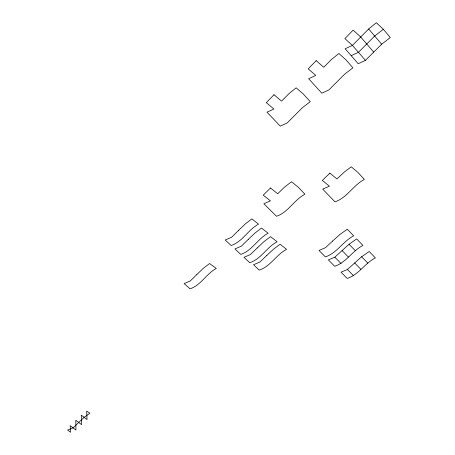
<?xml version="1.0" encoding="UTF-8"?>
<svg xmlns="http://www.w3.org/2000/svg" width="455" height="455" viewBox="0 0 455 455"><rect width="100%" height="100%" fill="white"/><g stroke="black" fill="none" stroke-linecap="round" stroke-linejoin="round"><path stroke-width="0.68" d="M365.456 60.361L381.654 44.209L390.276 37.56L383.349 29.268L376.336 22.75L368.647 28.978L352.42 45.398L345.135 48.787L358.204 63.706L365.456 60.361L352.42 45.398L344.89 38.601L353.143 30.104L360.673 36.963L373.697 52.069M334.812 257.2L349.053 244.25L356.652 238.915L362.925 245.438C352.329 250.853 346.147 262.58 334.687 266.26L328.373 259.902L334.812 257.2L341.108 263.582M347.421 269.508L361.645 256.745L369.221 251.49L375.392 257.911C364.853 263.24 358.614 274.803 347.228 278.426L341.017 272.164L347.421 269.508L353.615 275.787M383.349 29.268L374.71 35.979L358.495 52.274L351.226 55.641M354.661 262.95L360.849 269.28M342.058 250.546L348.348 256.978M361.645 256.745L367.828 263.126M349.053 244.25L355.338 250.728M368.647 28.978L381.654 44.209M273.984 94.731L266.334 102.676L273.91 109.018L266.983 112.197L280.263 126.126L287.156 122.992L302.194 107.869L310.27 101.647L303.218 93.912L296.154 87.832L288.965 93.656L281.565 101.129L273.984 94.731M316.174 60.623L308.206 68.853L315.759 75.433L308.644 78.726L321.816 93.173L328.891 89.931L344.543 74.267L352.909 67.818L345.914 59.793L338.884 53.485L331.428 59.52L323.727 67.26L316.174 60.623M270.48 188L263.235 195.167L270.435 200.86L263.866 203.743L276.498 216.267C288.243 212.337 294.146 199.921 304.93 194.154L298.213 187.204L291.496 181.75L284.688 187.005L277.681 193.745L270.48 188M238.562 230.418L231.612 237.248L225.236 240.012L231.129 245.524C242.509 241.787 248.112 229.69 258.542 224.133L251.837 218.906L245.279 223.951L238.562 230.418M196.913 274.462L190.298 280.951L184.138 283.584L190.025 288.817C200.928 285.33 206.263 273.728 216.256 268.473L209.584 263.525L203.311 268.319L196.913 274.462M248.242 239.444L241.292 246.2L234.939 248.936L240.769 254.39C252.093 250.694 257.746 238.716 268.143 233.222L261.506 228.057L254.959 233.045L248.242 239.444M329.898 173.133L322.362 180.413L329.409 186.197L322.703 189.121L334.971 201.849C347 197.806 353.262 185.27 364.336 179.395L357.823 172.331L351.26 166.786L344.225 172.126L336.945 178.969L329.898 173.133M257.285 247.918L250.335 254.607L243.999 257.314L249.767 262.711C261.045 259.054 266.744 247.19 277.106 241.753L270.532 236.645L263.997 241.582L257.285 247.918M78.698 422.462L73.067 427.876L67.602 430.083L70.474 432.25L70.195 425.698L75.934 430.049L75.82 420.266L81.564 424.651L81.269 415.131L87.013 419.544L86.695 411.121L89.925 413.174L84.147 417.343L78.698 422.462M266.812 255.431L259.862 262.063L253.543 264.747L259.248 270.094C270.486 266.471 276.236 254.709 286.57 249.323L280.058 244.267L273.529 249.158L266.812 255.431M332.685 240.991L325.433 247.719L318.972 250.449L325.353 256.887C336.876 253.156 343.019 241.304 353.654 235.826L347.307 229.223L339.686 234.621L332.685 240.991"/></g></svg>
